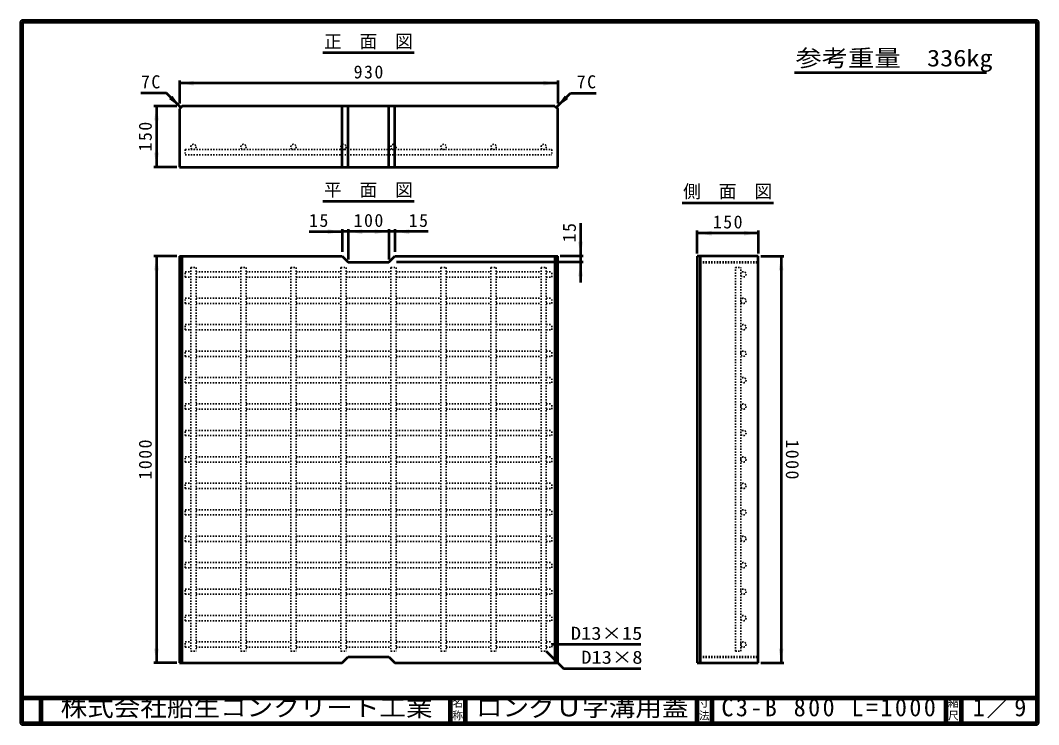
# Model space of a CAD drawing. Units: millimetres, scale not verified. Extents: x 100 to 4105, y 100 to 2870.
import ezdxf
from ezdxf.enums import TextEntityAlignment as Align

# ---------------------------------------------------------------- set-up
doc = ezdxf.new("R2010")
doc.units = ezdxf.units.MM
doc.header["$LTSCALE"] = 5
doc.linetypes.add('USER1', pattern=[2.2, 1, -1.2])
doc.layers.add('V-nasSTD', color=7, linetype='USER1', lineweight=35)
doc.styles.add('ＭＳ ゴシック', font='')
doc.styles.get('ＭＳ ゴシック').set_extended_font_data('MS Gothic')

msp = doc.modelspace()

# ---------------------------------------------------------------- hatches: boundary and pattern name
at = {"layer": 'V-nasSTD'}
for points in [[(781.654, 2632.346), (725.404, 2622.971), (781.654, 2613.596)], [(2157.154, 2613.596), (2213.404, 2622.971), (2157.154, 2632.346)], [(697.858, 2573.775), (731.004, 2527.371), (684.6, 2560.517)], [(2240.949, 2573.775), (2207.804, 2527.371), (2254.208, 2560.517)], [(644.779, 2476.721), (635.404, 2532.971), (626.029, 2476.721)], [(626.029, 2349.221), (635.404, 2292.971), (644.779, 2349.221)], [(1309.154, 2048.346), (1365.404, 2038.971), (1309.154, 2029.596)], [(1445.654, 2048.346), (1389.404, 2038.971), (1445.654, 2029.596)], [(1493.154, 2029.596), (1549.404, 2038.971), (1493.154, 2048.346)], [(1629.654, 2048.346), (1573.404, 2038.971), (1629.654, 2029.596)], [(2818.454, 2042.346), (2762.204, 2032.971), (2818.454, 2023.596)], [(2945.954, 2023.596), (3002.204, 2032.971), (2945.954, 2042.346)], [(2294.029, 1999.221), (2303.404, 1942.971), (2312.779, 1999.221)], [(644.779, 1886.721), (635.404, 1942.971), (626.029, 1886.721)], [(3082.829, 1886.721), (3092.204, 1942.971), (3101.579, 1886.721)], [(2294.029, 1862.721), (2303.404, 1918.971), (2312.779, 1862.721)], [(626.029, 399.221), (635.404, 342.971), (644.779, 399.221)], [(3101.579, 399.221), (3092.204, 342.971), (3082.829, 399.221)]]:
    msp.add_hatch(color=256, dxfattribs=at).paths.add_polyline_path(points)

# ---------------------------------------------------------------- linework, layer by layer
at = {"layer": 'V-nasSTD', "linetype": 'Continuous', "lineweight": 100}
for p, q in [((105, 2865), (105, 105)), ((4100, 2865), (105, 2865)), ((4100, 105), (4100, 2865)), ((105, 205), (4100, 205)), ((180, 205), (180, 105)), ((1790, 205), (1790, 105)), ((1850, 205), (1850, 105)), ((2760, 205), (2760, 105)), ((2820, 205), (2820, 105)), ((3740, 205), (3740, 105)), ((3800, 205), (3800, 105)), ((105, 105), (4100, 105))]:
    msp.add_line(p, q, dxfattribs=at)
at = {"layer": 'V-nasSTD', "linetype": 'Continuous', "lineweight": 50}
for p, q in [((1289.904, 2742.971), (1648.904, 2742.971)), ((3144.5, 2664.753), (3900, 2664.753)), ((725.404, 2632.971), (725.404, 2542.971)), ((2213.404, 2622.971), (725.404, 2622.971)), ((2213.404, 2632.971), (2213.404, 2542.971)), ((674.435, 2583.94), (574.435, 2583.94)), ((731.004, 2527.371), (674.435, 2583.94)), ((2207.804, 2527.371), (2264.372, 2583.94)), ((2264.372, 2583.94), (2364.372, 2583.94)), ((715.404, 2532.971), (625.404, 2532.971)), ((635.404, 2532.971), (635.404, 2292.971)), ((736.604, 2532.971), (725.404, 2521.771)), ((2202.204, 2532.971), (736.604, 2532.971)), ((1365.404, 2292.971), (1365.404, 2532.971)), ((1389.404, 2292.971), (1389.404, 2532.971)), ((1549.404, 2292.971), (1549.404, 2532.971)), ((1573.404, 2292.971), (1573.404, 2532.971)), ((2202.204, 2532.971), (2213.404, 2521.771)), ((725.404, 2521.771), (725.404, 2292.971)), ((2213.404, 2292.971), (2213.404, 2521.771)), ((715.404, 2292.971), (625.404, 2292.971)), ((725.404, 2292.971), (2213.404, 2292.971)), ((1289.904, 2158.971), (1648.904, 2158.971)), ((2702.704, 2152.971), (3061.704, 2152.971)), ((1365.404, 2048.971), (1365.404, 1958.971)), ((1389.404, 2048.971), (1389.404, 1928.971)), ((1549.404, 2048.971), (1549.404, 1928.971)), ((1573.404, 2048.971), (1573.404, 1958.971)), ((2303.404, 2072.971), (2303.404, 1942.971)), ((2762.204, 1952.971), (2762.204, 2042.971)), ((3002.204, 2042.971), (3002.204, 1952.971)), ((1235.404, 2038.971), (1365.404, 2038.971)), ((1389.404, 2038.971), (1365.404, 2038.971)), ((1549.404, 2038.971), (1389.404, 2038.971)), ((1573.404, 2038.971), (1549.404, 2038.971)), ((1703.404, 2038.971), (1573.404, 2038.971)), ((3002.204, 2032.971), (2762.204, 2032.971)), ((715.404, 1942.971), (625.404, 1942.971)), ((635.404, 1942.971), (635.404, 342.971)), ((725.404, 1942.971), (725.404, 342.971)), ((725.404, 1942.971), (1365.404, 1942.971)), ((736.604, 342.971), (736.604, 1942.971)), ((1365.404, 1942.971), (1389.404, 1918.971)), ((1549.404, 1918.971), (1573.404, 1942.971)), ((1573.404, 1942.971), (2213.404, 1942.971)), ((2202.204, 1942.971), (2202.204, 342.971)), ((2213.404, 342.971), (2213.404, 1942.971)), ((2313.404, 1942.971), (2223.404, 1942.971)), ((2303.404, 1942.971), (2303.404, 1918.971)), ((3002.204, 1942.971), (2762.204, 1942.971)), ((2762.204, 1942.971), (2762.204, 342.971)), ((2773.404, 1942.971), (2773.404, 342.971)), ((3002.204, 342.971), (3002.204, 1942.971)), ((3012.204, 1942.971), (3102.204, 1942.971)), ((3092.204, 1942.971), (3092.204, 342.971)), ((1389.404, 1918.971), (1549.404, 1918.971)), ((2313.404, 1918.971), (1579.404, 1918.971)), ((2303.404, 1918.971), (2303.404, 1838.971)), ((2540.204, 414.971), (2190.204, 414.971)), ((1365.404, 342.971), (1389.404, 366.971)), ((1389.404, 366.971), (1549.404, 366.971)), ((1549.404, 366.971), (1573.404, 342.971)), ((2168.604, 388.571), (2236.486, 320.689)), ((715.404, 342.971), (625.404, 342.971)), ((725.404, 342.971), (1365.404, 342.971)), ((1573.404, 342.971), (2213.404, 342.971)), ((2202.204, 354.171), (2213.404, 342.971)), ((2236.486, 320.689), (2540.204, 320.689)), ((2762.204, 342.971), (3002.204, 342.971)), ((3012.204, 342.971), (3102.204, 342.971))]:
    msp.add_line(p, q, dxfattribs=at)
at = {"layer": 'V-nasSTD'}
for p, q in [((748.604, 2361.771), (2190.204, 2361.771)), ((748.604, 2361.771), (748.604, 2340.971)), ((748.604, 2340.971), (2190.204, 2340.971)), ((2190.204, 2361.771), (2190.204, 2340.971)), ((770.204, 1897.371), (770.204, 388.571)), ((770.204, 1897.371), (791.004, 1897.371)), ((791.004, 1897.371), (791.004, 388.571)), ((967.004, 1897.371), (967.004, 388.571)), ((967.004, 1897.371), (987.804, 1897.371)), ((987.804, 1897.371), (987.804, 388.571)), ((1163.804, 1897.371), (1163.804, 388.571)), ((1163.804, 1897.371), (1184.604, 1897.371)), ((1184.604, 1897.371), (1184.604, 388.571)), ((1360.604, 1897.371), (1360.604, 388.571)), ((1360.604, 1897.371), (1381.404, 1897.371)), ((1381.404, 1897.371), (1381.404, 388.571)), ((1557.404, 1897.371), (1557.404, 388.571)), ((1557.404, 1897.371), (1578.204, 1897.371)), ((1578.204, 1897.371), (1578.204, 388.571)), ((1754.204, 1897.371), (1754.204, 388.571)), ((1754.204, 1897.371), (1775.004, 1897.371)), ((1775.004, 1897.371), (1775.004, 388.571)), ((1951.004, 1897.371), (1951.004, 388.571)), ((1951.004, 1897.371), (1971.804, 1897.371)), ((1971.804, 1897.371), (1971.804, 388.571)), ((2147.804, 1897.371), (2147.804, 388.571)), ((2147.804, 1897.371), (2168.604, 1897.371)), ((2168.604, 1897.371), (2168.604, 388.571)), ((2912.604, 388.571), (2912.604, 1897.371)), ((2912.604, 1897.371), (2933.404, 1897.371)), ((2933.404, 388.571), (2933.404, 1897.371)), ((748.604, 1860.571), (748.604, 1881.371)), ((748.604, 1881.371), (770.204, 1881.371)), ((748.604, 1860.571), (770.204, 1860.571)), ((791.004, 1881.371), (967.004, 1881.371)), ((791.004, 1860.571), (967.004, 1860.571)), ((987.804, 1881.371), (1163.804, 1881.371)), ((987.804, 1860.571), (1163.804, 1860.571)), ((1184.604, 1881.371), (1360.604, 1881.371)), ((1184.604, 1860.571), (1360.604, 1860.571)), ((1381.404, 1881.371), (1557.404, 1881.371)), ((1381.404, 1860.571), (1557.404, 1860.571)), ((1578.204, 1881.371), (1754.204, 1881.371)), ((1578.204, 1860.571), (1754.204, 1860.571)), ((1775.004, 1881.371), (1951.004, 1881.371)), ((1775.004, 1860.571), (1951.004, 1860.571)), ((1971.804, 1881.371), (2147.804, 1881.371)), ((1971.804, 1860.571), (2147.804, 1860.571)), ((2168.604, 1881.371), (2190.204, 1881.371)), ((2168.604, 1860.571), (2190.204, 1860.571)), ((2190.204, 1860.571), (2190.204, 1881.371)), ((748.604, 1756.571), (748.604, 1777.371)), ((748.604, 1777.371), (770.204, 1777.371)), ((791.004, 1777.371), (967.004, 1777.371)), ((987.804, 1777.371), (1163.804, 1777.371)), ((1184.604, 1777.371), (1360.604, 1777.371)), ((1381.404, 1777.371), (1557.404, 1777.371)), ((1578.204, 1777.371), (1754.204, 1777.371)), ((1775.004, 1777.371), (1951.004, 1777.371)), ((1971.804, 1777.371), (2147.804, 1777.371)), ((2168.604, 1777.371), (2190.204, 1777.371)), ((2190.204, 1756.571), (2190.204, 1777.371)), ((748.604, 1756.571), (770.204, 1756.571)), ((791.004, 1756.571), (967.004, 1756.571)), ((987.804, 1756.571), (1163.804, 1756.571)), ((1184.604, 1756.571), (1360.604, 1756.571)), ((1381.404, 1756.571), (1557.404, 1756.571)), ((1578.204, 1756.571), (1754.204, 1756.571)), ((1775.004, 1756.571), (1951.004, 1756.571)), ((1971.804, 1756.571), (2147.804, 1756.571)), ((2168.604, 1756.571), (2190.204, 1756.571)), ((748.604, 1652.571), (748.604, 1673.371)), ((748.604, 1673.371), (770.204, 1673.371)), ((748.604, 1652.571), (770.204, 1652.571)), ((791.004, 1673.371), (967.004, 1673.371)), ((791.004, 1652.571), (967.004, 1652.571)), ((987.804, 1673.371), (1163.804, 1673.371)), ((987.804, 1652.571), (1163.804, 1652.571)), ((1184.604, 1673.371), (1360.604, 1673.371)), ((1184.604, 1652.571), (1360.604, 1652.571)), ((1381.404, 1673.371), (1557.404, 1673.371)), ((1381.404, 1652.571), (1557.404, 1652.571)), ((1578.204, 1673.371), (1754.204, 1673.371)), ((1578.204, 1652.571), (1754.204, 1652.571)), ((1775.004, 1673.371), (1951.004, 1673.371)), ((1775.004, 1652.571), (1951.004, 1652.571)), ((1971.804, 1673.371), (2147.804, 1673.371)), ((1971.804, 1652.571), (2147.804, 1652.571)), ((2168.604, 1673.371), (2190.204, 1673.371)), ((2168.604, 1652.571), (2190.204, 1652.571)), ((2190.204, 1652.571), (2190.204, 1673.371)), ((748.604, 1548.571), (748.604, 1569.371)), ((748.604, 1569.371), (770.204, 1569.371)), ((791.004, 1569.371), (967.004, 1569.371)), ((987.804, 1569.371), (1163.804, 1569.371)), ((1184.604, 1569.371), (1360.604, 1569.371)), ((1381.404, 1569.371), (1557.404, 1569.371)), ((1578.204, 1569.371), (1754.204, 1569.371)), ((1775.004, 1569.371), (1951.004, 1569.371)), ((1971.804, 1569.371), (2147.804, 1569.371)), ((2168.604, 1569.371), (2190.204, 1569.371)), ((2190.204, 1548.571), (2190.204, 1569.371)), ((748.604, 1548.571), (770.204, 1548.571)), ((791.004, 1548.571), (967.004, 1548.571)), ((987.804, 1548.571), (1163.804, 1548.571)), ((1184.604, 1548.571), (1360.604, 1548.571)), ((1381.404, 1548.571), (1557.404, 1548.571)), ((1578.204, 1548.571), (1754.204, 1548.571)), ((1775.004, 1548.571), (1951.004, 1548.571)), ((1971.804, 1548.571), (2147.804, 1548.571)), ((2168.604, 1548.571), (2190.204, 1548.571)), ((748.604, 1444.571), (748.604, 1465.371)), ((748.604, 1465.371), (770.204, 1465.371)), ((748.604, 1444.571), (770.204, 1444.571)), ((791.004, 1465.371), (967.004, 1465.371)), ((791.004, 1444.571), (967.004, 1444.571)), ((987.804, 1465.371), (1163.804, 1465.371)), ((987.804, 1444.571), (1163.804, 1444.571)), ((1184.604, 1465.371), (1360.604, 1465.371)), ((1184.604, 1444.571), (1360.604, 1444.571)), ((1381.404, 1465.371), (1557.404, 1465.371)), ((1381.404, 1444.571), (1557.404, 1444.571)), ((1578.204, 1465.371), (1754.204, 1465.371)), ((1578.204, 1444.571), (1754.204, 1444.571)), ((1775.004, 1465.371), (1951.004, 1465.371)), ((1775.004, 1444.571), (1951.004, 1444.571)), ((1971.804, 1465.371), (2147.804, 1465.371)), ((1971.804, 1444.571), (2147.804, 1444.571)), ((2168.604, 1465.371), (2190.204, 1465.371)), ((2168.604, 1444.571), (2190.204, 1444.571)), ((2190.204, 1444.571), (2190.204, 1465.371)), ((748.604, 1340.571), (748.604, 1361.371)), ((748.604, 1361.371), (770.204, 1361.371)), ((748.604, 1340.571), (770.204, 1340.571)), ((791.004, 1361.371), (967.004, 1361.371)), ((791.004, 1340.571), (967.004, 1340.571)), ((987.804, 1361.371), (1163.804, 1361.371)), ((987.804, 1340.571), (1163.804, 1340.571)), ((1184.604, 1361.371), (1360.604, 1361.371)), ((1184.604, 1340.571), (1360.604, 1340.571)), ((1381.404, 1361.371), (1557.404, 1361.371)), ((1381.404, 1340.571), (1557.404, 1340.571)), ((1578.204, 1361.371), (1754.204, 1361.371)), ((1578.204, 1340.571), (1754.204, 1340.571)), ((1775.004, 1361.371), (1951.004, 1361.371)), ((1775.004, 1340.571), (1951.004, 1340.571)), ((1971.804, 1361.371), (2147.804, 1361.371)), ((1971.804, 1340.571), (2147.804, 1340.571)), ((2168.604, 1361.371), (2190.204, 1361.371)), ((2168.604, 1340.571), (2190.204, 1340.571)), ((2190.204, 1340.571), (2190.204, 1361.371)), ((748.604, 1236.571), (748.604, 1257.371)), ((748.604, 1257.371), (770.204, 1257.371)), ((791.004, 1257.371), (967.004, 1257.371)), ((987.804, 1257.371), (1163.804, 1257.371)), ((1184.604, 1257.371), (1360.604, 1257.371)), ((1381.404, 1257.371), (1557.404, 1257.371)), ((1578.204, 1257.371), (1754.204, 1257.371)), ((1775.004, 1257.371), (1951.004, 1257.371)), ((1971.804, 1257.371), (2147.804, 1257.371)), ((2168.604, 1257.371), (2190.204, 1257.371)), ((2190.204, 1236.571), (2190.204, 1257.371)), ((748.604, 1236.571), (770.204, 1236.571)), ((791.004, 1236.571), (967.004, 1236.571)), ((987.804, 1236.571), (1163.804, 1236.571)), ((1184.604, 1236.571), (1360.604, 1236.571)), ((1381.404, 1236.571), (1557.404, 1236.571)), ((1578.204, 1236.571), (1754.204, 1236.571)), ((1775.004, 1236.571), (1951.004, 1236.571)), ((1971.804, 1236.571), (2147.804, 1236.571)), ((2168.604, 1236.571), (2190.204, 1236.571)), ((748.604, 1132.571), (748.604, 1153.371)), ((748.604, 1153.371), (770.204, 1153.371)), ((748.604, 1132.571), (770.204, 1132.571)), ((791.004, 1153.371), (967.004, 1153.371)), ((791.004, 1132.571), (967.004, 1132.571)), ((987.804, 1153.371), (1163.804, 1153.371)), ((987.804, 1132.571), (1163.804, 1132.571)), ((1184.604, 1153.371), (1360.604, 1153.371)), ((1184.604, 1132.571), (1360.604, 1132.571)), ((1381.404, 1153.371), (1557.404, 1153.371)), ((1381.404, 1132.571), (1557.404, 1132.571)), ((1578.204, 1153.371), (1754.204, 1153.371)), ((1578.204, 1132.571), (1754.204, 1132.571)), ((1775.004, 1153.371), (1951.004, 1153.371)), ((1775.004, 1132.571), (1951.004, 1132.571)), ((1971.804, 1153.371), (2147.804, 1153.371)), ((1971.804, 1132.571), (2147.804, 1132.571)), ((2168.604, 1153.371), (2190.204, 1153.371)), ((2168.604, 1132.571), (2190.204, 1132.571)), ((2190.204, 1132.571), (2190.204, 1153.371)), ((748.604, 1028.571), (748.604, 1049.371)), ((748.604, 1049.371), (770.204, 1049.371)), ((791.004, 1049.371), (967.004, 1049.371)), ((987.804, 1049.371), (1163.804, 1049.371)), ((1184.604, 1049.371), (1360.604, 1049.371)), ((1381.404, 1049.371), (1557.404, 1049.371)), ((1578.204, 1049.371), (1754.204, 1049.371)), ((1775.004, 1049.371), (1951.004, 1049.371)), ((1971.804, 1049.371), (2147.804, 1049.371)), ((2168.604, 1049.371), (2190.204, 1049.371)), ((2190.204, 1028.571), (2190.204, 1049.371)), ((748.604, 1028.571), (770.204, 1028.571)), ((791.004, 1028.571), (967.004, 1028.571)), ((987.804, 1028.571), (1163.804, 1028.571)), ((1184.604, 1028.571), (1360.604, 1028.571)), ((1381.404, 1028.571), (1557.404, 1028.571)), ((1578.204, 1028.571), (1754.204, 1028.571)), ((1775.004, 1028.571), (1951.004, 1028.571)), ((1971.804, 1028.571), (2147.804, 1028.571)), ((2168.604, 1028.571), (2190.204, 1028.571)), ((748.604, 924.571), (748.604, 945.371)), ((748.604, 945.371), (770.204, 945.371)), ((748.604, 924.571), (770.204, 924.571)), ((791.004, 945.371), (967.004, 945.371)), ((791.004, 924.571), (967.004, 924.571)), ((987.804, 945.371), (1163.804, 945.371)), ((987.804, 924.571), (1163.804, 924.571)), ((1184.604, 945.371), (1360.604, 945.371)), ((1184.604, 924.571), (1360.604, 924.571)), ((1381.404, 945.371), (1557.404, 945.371)), ((1381.404, 924.571), (1557.404, 924.571)), ((1578.204, 945.371), (1754.204, 945.371)), ((1578.204, 924.571), (1754.204, 924.571)), ((1775.004, 945.371), (1951.004, 945.371)), ((1775.004, 924.571), (1951.004, 924.571)), ((1971.804, 945.371), (2147.804, 945.371)), ((1971.804, 924.571), (2147.804, 924.571)), ((2168.604, 945.371), (2190.204, 945.371)), ((2168.604, 924.571), (2190.204, 924.571)), ((2190.204, 924.571), (2190.204, 945.371)), ((748.604, 820.571), (748.604, 841.371)), ((748.604, 841.371), (770.204, 841.371)), ((791.004, 841.371), (967.004, 841.371)), ((987.804, 841.371), (1163.804, 841.371)), ((1184.604, 841.371), (1360.604, 841.371)), ((1381.404, 841.371), (1557.404, 841.371)), ((1578.204, 841.371), (1754.204, 841.371)), ((1775.004, 841.371), (1951.004, 841.371)), ((1971.804, 841.371), (2147.804, 841.371)), ((2168.604, 841.371), (2190.204, 841.371)), ((2190.204, 820.571), (2190.204, 841.371)), ((748.604, 820.571), (770.204, 820.571)), ((791.004, 820.571), (967.004, 820.571)), ((987.804, 820.571), (1163.804, 820.571)), ((1184.604, 820.571), (1360.604, 820.571)), ((1381.404, 820.571), (1557.404, 820.571)), ((1578.204, 820.571), (1754.204, 820.571)), ((1775.004, 820.571), (1951.004, 820.571)), ((1971.804, 820.571), (2147.804, 820.571)), ((2168.604, 820.571), (2190.204, 820.571)), ((748.604, 716.571), (748.604, 737.371)), ((748.604, 737.371), (770.204, 737.371)), ((791.004, 737.371), (967.004, 737.371)), ((987.804, 737.371), (1163.804, 737.371)), ((1184.604, 737.371), (1360.604, 737.371)), ((1381.404, 737.371), (1557.404, 737.371)), ((1578.204, 737.371), (1754.204, 737.371)), ((1775.004, 737.371), (1951.004, 737.371)), ((1971.804, 737.371), (2147.804, 737.371)), ((2168.604, 737.371), (2190.204, 737.371)), ((2190.204, 716.571), (2190.204, 737.371)), ((748.604, 716.571), (770.204, 716.571)), ((791.004, 716.571), (967.004, 716.571)), ((987.804, 716.571), (1163.804, 716.571)), ((1184.604, 716.571), (1360.604, 716.571)), ((1381.404, 716.571), (1557.404, 716.571)), ((1578.204, 716.571), (1754.204, 716.571)), ((1775.004, 716.571), (1951.004, 716.571)), ((1971.804, 716.571), (2147.804, 716.571)), ((2168.604, 716.571), (2190.204, 716.571)), ((748.604, 612.571), (748.604, 633.371)), ((748.604, 633.371), (770.204, 633.371)), ((748.604, 612.571), (770.204, 612.571)), ((791.004, 633.371), (967.004, 633.371)), ((791.004, 612.571), (967.004, 612.571)), ((987.804, 633.371), (1163.804, 633.371)), ((987.804, 612.571), (1163.804, 612.571)), ((1184.604, 633.371), (1360.604, 633.371)), ((1184.604, 612.571), (1360.604, 612.571)), ((1381.404, 633.371), (1557.404, 633.371)), ((1381.404, 612.571), (1557.404, 612.571)), ((1578.204, 633.371), (1754.204, 633.371)), ((1578.204, 612.571), (1754.204, 612.571)), ((1775.004, 633.371), (1951.004, 633.371)), ((1775.004, 612.571), (1951.004, 612.571)), ((1971.804, 633.371), (2147.804, 633.371)), ((1971.804, 612.571), (2147.804, 612.571)), ((2168.604, 633.371), (2190.204, 633.371)), ((2168.604, 612.571), (2190.204, 612.571)), ((2190.204, 612.571), (2190.204, 633.371)), ((748.604, 508.571), (748.604, 529.371)), ((748.604, 529.371), (770.204, 529.371)), ((791.004, 529.371), (967.004, 529.371)), ((987.804, 529.371), (1163.804, 529.371)), ((1184.604, 529.371), (1360.604, 529.371)), ((1381.404, 529.371), (1557.404, 529.371)), ((1578.204, 529.371), (1754.204, 529.371)), ((1775.004, 529.371), (1951.004, 529.371)), ((1971.804, 529.371), (2147.804, 529.371)), ((2168.604, 529.371), (2190.204, 529.371)), ((2190.204, 508.571), (2190.204, 529.371)), ((748.604, 508.571), (770.204, 508.571)), ((791.004, 508.571), (967.004, 508.571)), ((987.804, 508.571), (1163.804, 508.571)), ((1184.604, 508.571), (1360.604, 508.571)), ((1381.404, 508.571), (1557.404, 508.571)), ((1578.204, 508.571), (1754.204, 508.571)), ((1775.004, 508.571), (1951.004, 508.571)), ((1971.804, 508.571), (2147.804, 508.571)), ((2168.604, 508.571), (2190.204, 508.571)), ((748.604, 404.571), (748.604, 425.371)), ((748.604, 425.371), (770.204, 425.371)), ((748.604, 404.571), (770.204, 404.571)), ((791.004, 425.371), (967.004, 425.371)), ((791.004, 404.571), (967.004, 404.571)), ((987.804, 425.371), (1163.804, 425.371)), ((987.804, 404.571), (1163.804, 404.571)), ((1184.604, 425.371), (1360.604, 425.371)), ((1184.604, 404.571), (1360.604, 404.571)), ((1381.404, 425.371), (1557.404, 425.371)), ((1381.404, 404.571), (1557.404, 404.571)), ((1578.204, 425.371), (1754.204, 425.371)), ((1578.204, 404.571), (1754.204, 404.571)), ((1775.004, 425.371), (1951.004, 425.371)), ((1775.004, 404.571), (1951.004, 404.571)), ((1971.804, 425.371), (2147.804, 425.371)), ((1971.804, 404.571), (2147.804, 404.571)), ((2168.604, 425.371), (2190.204, 425.371)), ((2168.604, 404.571), (2190.204, 404.571)), ((2190.204, 404.571), (2190.204, 425.371)), ((770.204, 388.571), (791.004, 388.571)), ((967.004, 388.571), (987.804, 388.571)), ((1163.804, 388.571), (1184.604, 388.571)), ((1360.604, 388.571), (1381.404, 388.571)), ((1557.404, 388.571), (1578.204, 388.571)), ((1754.204, 388.571), (1775.004, 388.571)), ((1951.004, 388.571), (1971.804, 388.571)), ((2147.804, 388.571), (2168.604, 388.571)), ((2912.604, 388.571), (2933.404, 388.571))]:
    msp.add_line(p, q, dxfattribs=at)
at = {"layer": 'V-nasSTD', "lineweight": 50}
for p, q in [((2762.204, 1918.971), (3002.204, 1918.971)), ((2762.204, 366.971), (3002.204, 366.971))]:
    msp.add_line(p, q, dxfattribs=at)
at = {"layer": 'V-nasSTD', "linetype": 'Continuous', "lineweight": 13}
msp.add_lwpolyline([(100, 100), (100, 2870), (4105, 2870), (4105, 100)], close=True, dxfattribs=at)
at = {"layer": 'V-nasSTD'}
for centre in [(780.604, 2372.171), (977.404, 2372.171), (1174.204, 2372.171), (1371.004, 2372.171), (1567.804, 2372.171), (1764.604, 2372.171), (1961.404, 2372.171), (2158.204, 2372.171), (2943.804, 1870.971), (2943.804, 1766.971), (2943.804, 1662.971), (2943.804, 1558.971), (2943.804, 1454.971), (2943.804, 1350.971), (2943.804, 1246.971), (2943.804, 1142.971), (2943.804, 1038.971), (2943.804, 934.971), (2943.804, 830.971), (2943.804, 726.971), (2943.804, 622.971), (2943.804, 518.971), (2943.804, 414.971)]:
    msp.add_circle(centre, 10.4, dxfattribs=at)

# ---------------------------------------------------------------- texts
at = {"layer": 'V-nasSTD', "style": 'ＭＳ ゴシック'}
for s, height, p in [('正\u3000面\u3000図', 51.32, (1293.904, 2812.971)), ('平\u3000面\u3000図', 51.32, (1293.904, 2228.971)), ('側\u3000面\u3000図', 51.32, (2706.704, 2222.971)), ('名', 30.79, (1798.982, 200.999)), ('寸', 30.79, (2768.982, 200.999)), ('縮', 30.79, (3748.982, 200.999)), ('称', 30.79, (1798.976, 151.01)), ('法', 30.79, (2768.976, 151.01)), ('尺', 30.79, (3748.976, 151.01))]:
    msp.add_text(s, height=height, dxfattribs=at).set_placement(p, align=Align.TOP_LEFT)
for s, height, width, p in [('参考重量\u3000336kg', 65.98, 1.15, (3148.5, 2754.753)), ('D13×15', 51.32, 1.15, (2265.204, 484.971)), ('D13×8', 51.32, 1.15, (2306.204, 390.689)), ('株式会社船生コンクリート工業', 69.65, 1.1, (258.279, 202.55)), ('ロングＵ字溝用蓋', 69.65, 1.1, (1891.75, 202.5))]:
    msp.add_text(s, height=height, dxfattribs=dict(at, width=width)).set_placement(p, align=Align.TOP_LEFT)
at = {"layer": 'V-nasSTD', "attachment_point": 1, "style": 'ＭＳ ゴシック'}
for s, insert, char_height in [('\\T1.17;930', (1410.904, 2692.971), 51.32), ('\\T1.17;7C', (574.435, 2653.94), 51.32), ('\\T1.17;7C', (2288.372, 2653.94), 51.32), ('\\T1.17;15', (1235.404, 2108.971), 51.32), ('\\T1.17;100', (1410.904, 2108.971), 51.32), ('\\T1.17;15', (1627.404, 2108.971), 51.32), ('\\T1.17;150', (2823.704, 2102.971), 51.32), ('\\T1.2;C3-B\\~800\\~L=1000', (2857.25, 202.5), 69.65), ('\\T1.15;1／9', (3845.521, 202.582), 69.65)]:
    msp.add_mtext(s, dxfattribs=dict(at, insert=insert, char_height=char_height))
at = {"layer": 'V-nasSTD', "char_height": 51.32, "attachment_point": 1, "style": 'ＭＳ ゴシック'}
for s, insert, rotation in [('\\T1.17;150', (565.404, 2354.471), 90), ('\\T1.17;15', (2233.404, 1996.971), 90), ('\\T1.17;1000', (565.404, 1063.971), 90), ('\\T1.17;1000', (3162.204, 1221.971), 270)]:
    msp.add_mtext(s, dxfattribs=dict(at, insert=insert, rotation=rotation))

doc.saveas('drawing.dxf')
